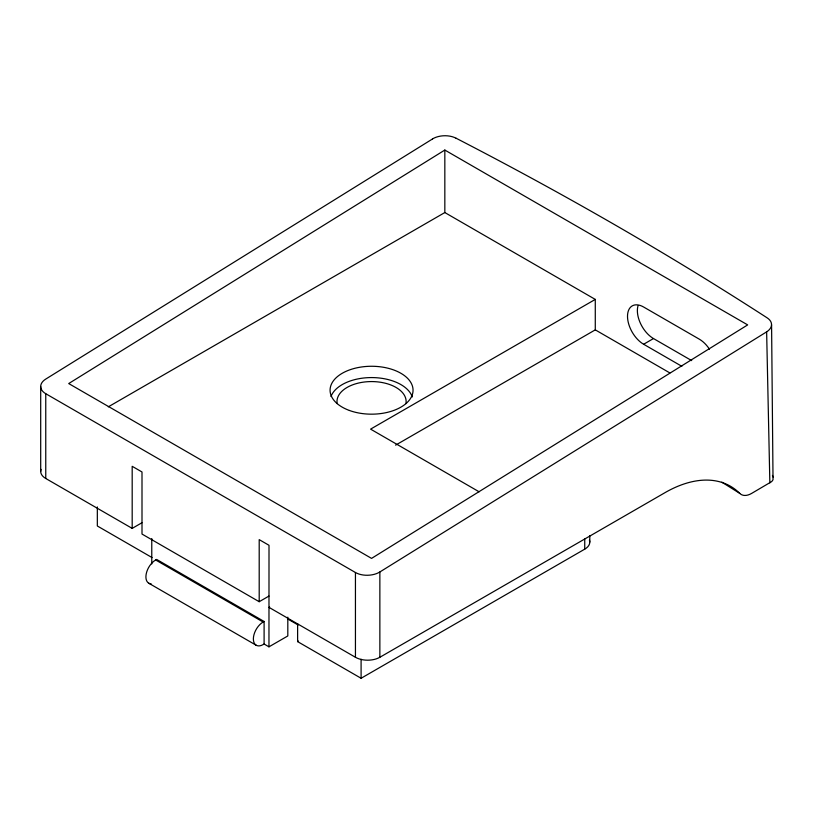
<?xml version="1.0" encoding="UTF-8"?>
<svg xmlns="http://www.w3.org/2000/svg" width="814" height="814" viewBox="0 0 814 814"><rect width="100%" height="100%" fill="white"/><g stroke="black" fill="none" stroke-linecap="round" stroke-linejoin="round"><path stroke-width="1.22" d="M40.7 386.497L40.7 471.438M589.794 542.104L589.794 535.754M269.617 607.03L269.007 607.376L355.443 657.274A17.267 9.972 0 0 0 379.863 657.274L666.279 491.921A131.258 75.783 -60 0 1 739.723 493.355A20.716 11.956 -60 0 0 751.546 493.457L771.469 481.725A11.477 6.624 0 0 0 773.025 479.578L771.58 324.755M432.539 138.96L45.757 379.08A17.277 10.338 -1.9 0 0 45.757 393.711M444.831 150.051L68.712 383.557L371.56 558.394L747.669 324.898L444.831 150.051L444.831 212.546L108.303 406.837M141.951 522.741L132.183 528.388L45.757 478.49L45.757 393.711L355.443 572.507A17.277 10.338 -1.9 0 0 379.863 571.967L766.635 331.858A17.033 10.195 -1.9 0 0 767.032 317.775C666.483 252.727 562.474 193.091 456.054 138.197M395.604 445.146L595.278 329.863L595.278 299.41L370.584 429.131L479.131 491.798M151.18 583.872A13.818 7.977 -60 0 1 146.184 574.074A13.818 7.977 -60 0 1 155.667 559.981L156.634 559.422L264.102 621.469L264.102 644.027L268.966 646.835L287.81 635.958L287.81 617.175M709.472 349.196A22.792 13.156 60 0 0 699.318 339.173L643.63 307.02A22.792 13.156 60 0 0 627.513 316.331A22.792 13.156 60 0 0 643.63 344.251L653.489 338.553L691.707 360.612M132.183 528.388L132.183 466.31L142.002 471.978L142.002 534.055L259.198 601.709L268.966 596.072M264.102 644.027L263.126 644.586A13.818 7.977 -60 0 1 253.368 638.939A13.818 7.977 -60 0 1 263.126 622.028L264.102 621.469M589.428 540.058A17.267 9.972 0 0 1 584.737 549.155L361.101 678.266L297.619 641.615L298.534 641.086M444.831 212.546L595.278 299.41M643.63 344.251L681.847 366.31M595.278 329.863L669.83 372.914M288.258 619.291L298.127 624.989M152.045 557.57L97.334 525.986L97.334 506.949M155.667 559.981L263.126 622.028M148.769 583.221L256.227 645.268M721.815 482.142L739.733 493.365M772.445 475.407L773.188 477.096M766.635 331.858L769.851 482.885M584.737 539L584.737 549.155M379.863 571.967L379.863 657.274M361.09 659.228L361.101 678.266M355.443 572.507L355.443 657.274M297.619 623.646L297.619 641.615M268.966 646.835L269.007 545.299L259.198 539.631L259.198 601.709M151.77 538.563L151.77 563.949M330.993 396.52A41.483 23.952 0 0 1 371.937 377.574A41.483 23.952 0 0 1 412.281 396.947M337.169 403.591A34.575 19.963 0 0 1 371.55 381.573A34.575 19.963 0 0 1 405.942 403.591M653.489 338.553A22.792 13.156 60 0 1 637.993 305.871M432.488 138.929A17.033 10.195 -1.9 0 1 456.023 138.217M45.757 478.49A17.267 9.972 0 0 1 41.066 469.393M349.409 410.47A41.483 23.952 0 0 0 413.013 391.168A41.483 23.952 0 0 0 352.259 369.017A41.483 23.952 0 0 0 349.409 410.47"/></g></svg>
